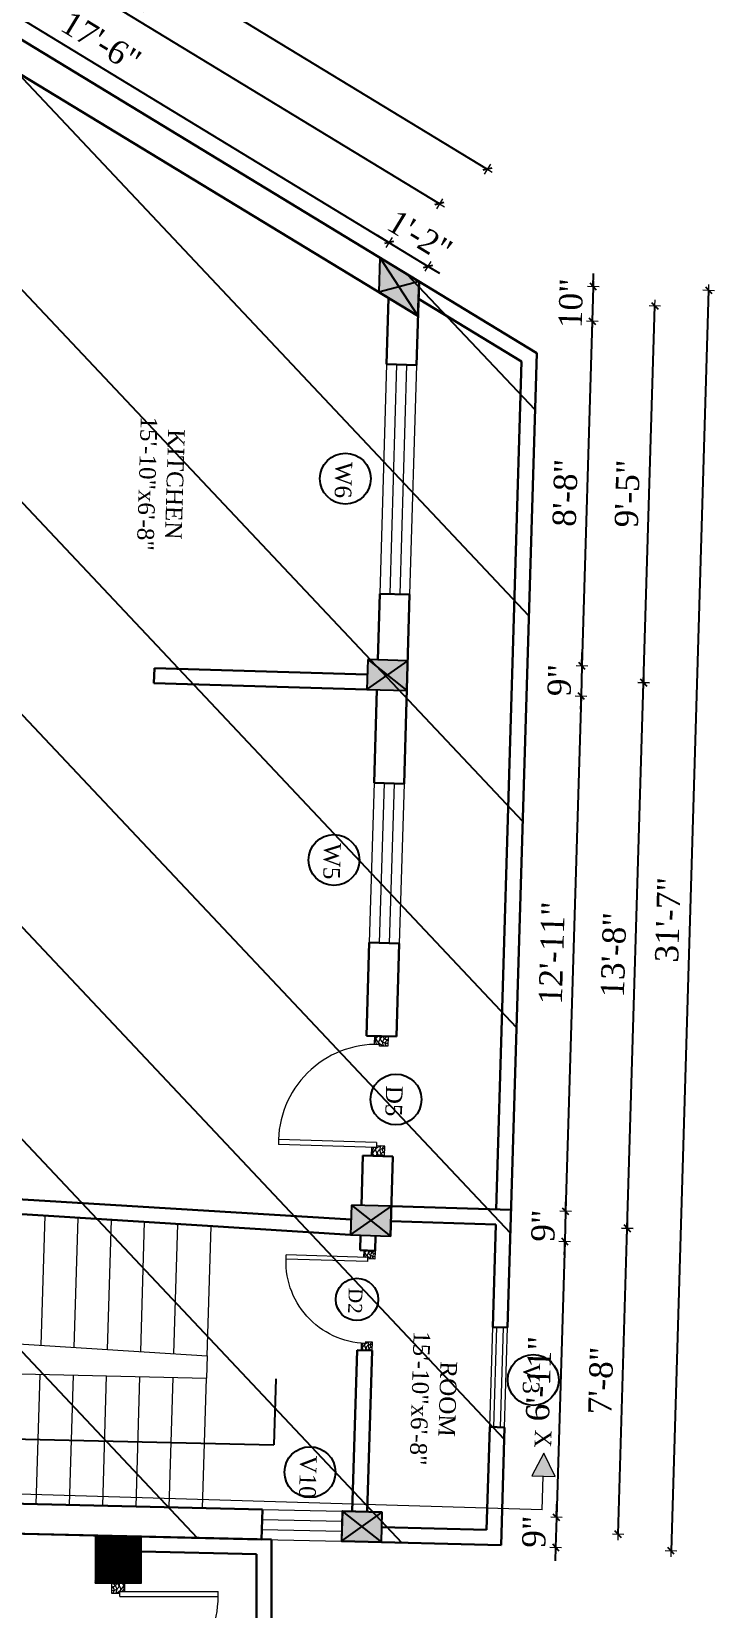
# Model space of a CAD drawing. Header units: inches. Extents: x 4069 to 291496, y -47643 to 12535.
# Drawn here: x 136001.9 to 136207.1, y -20937.9 to -20464.1 of the extents above; entities that cross this region are included whole.
import ezdxf

# ---------------------------------------------------------------- set-up
doc = ezdxf.new("R2010")
doc.units = ezdxf.units.IN
doc.header["$LTSCALE"] = 5
doc.header["$MEASUREMENT"] = 0
for name, color, linetype, lineweight in [('A-WALL', 7, 'Continuous', 9), ('Dimension', 7, 'Continuous', 18), ('DOOR', 62, 'Continuous', 0), ('Dw', 2, 'Continuous', 18), ('tefriş', 30, 'Continuous', 9)]:
    doc.layers.add(name, color=color, linetype=linetype, lineweight=lineweight)
doc.layers.add('dim line', color=7, linetype='Continuous', lineweight=15, true_color=0xfab2b2)
doc.layers.add('TEXT', color=6, linetype='Continuous')
doc.layers.add('WALL', color=7, linetype='Continuous')
doc.styles.add('ordinary', font='times.ttf')
doc.dimstyles.new('Copy of 96', dxfattribs={"dimtxt": 7, "dimasz": 4, "dimexe": 0.5, "dimexo": 0.5, "dimgap": 3, "dimtad": 1, "dimdec": 1, "dimzin": 11, "dimdsep": 46, "dimlunit": 4, "dimtxsty": 'ordinary', "dimblk": 'OBLIQUE', "dimcen": 0.09, "dimse1": 1, "dimse2": 1, "dimclrt": 6, "dimazin": 0, "dimtfac": 1, "dimtdec": 1, "dimtix": 1, "dimtmove": 2, "dimatfit": 3, "dimldrblk": 'leader', "dimfxl": 0.5, "dimfxlon": 1, "dimtolj": 1, "dimtzin": 0, "dimarcsym": 0})

# ---------------------------------------------------------------- blocks, each defined once
blk = doc.blocks.new('C1a')
at = {"color": 1, "ltscale": 5}
for p, q in [((18657.75, 4625.76), (18648.75, 4625.76)), ((18648.75, 4625.76), (18648.82, 4613.76)), ((18657.82, 4613.76), (18657.75, 4625.76)), ((18648.82, 4613.76), (18657.82, 4613.76))]:
    blk.add_line(p, q, dxfattribs=at)
blk = doc.blocks.new('c2a')
at = {"color": 1, "ltscale": 5}
for p, q in [((18091.63, 4625.76), (18084.82, 4613.76)), ((18101.98, 4625.76), (18091.63, 4625.76)), ((18095.17, 4613.76), (18101.98, 4625.76)), ((18084.82, 4613.76), (18095.17, 4613.76))]:
    blk.add_line(p, q, dxfattribs=at)
blk = doc.blocks.new('A$C27B36B59')
at = {"layer": 'DOOR'}
for p, q in [((0, 4), (0, 0)), ((2.5, 4), (0, 4)), ((0, 0), (3, 0)), ((2.5, 2.5), (2.5, 4)), ((3, 2.5), (2.5, 2.5)), ((3, 0), (3, 2.5))]:
    blk.add_line(p, q, dxfattribs=at)
for centre, radius, start, end in [((-1.4, -0.54), 4.75, 22.1411, 72.838), ((1.34, 2.09), 1.64, 45.138, 144.8948), ((2.21, 0.3), 2.49, 83.3149, 152.658), ((0.13, 0.37), 2.05, 349.4875, 93.6805), ((1.96, -0.47), 2.01, 58.7447, 166.495), ((-0.06, 0.32), 1.13, 343.542, 86.947), ((2.08, -0.4), 1.17, 38.2816, 160.1519)]:
    blk.add_arc(centre, radius, start, end, dxfattribs=at)
blk = doc.blocks.new('D2')
at = {"layer": 'DOOR'}
for p, q in [((74473.95, 24047.59), (74473.95, 24018.09)), ((74473.95, 24047.59), (74475.45, 24047.59)), ((74475.45, 24047.59), (74475.45, 24018.13))]:
    blk.add_line(p, q, dxfattribs=at)
blk.add_arc((74473.95, 24047.59), 29.5, 180, 272.9146, dxfattribs=at)
at = {"layer": 'DOOR', "xscale": -1, "rotation": 180}
blk.add_blockref('A$C27B36B59', (74441.95, 24050.09), dxfattribs=at)
at = {"layer": 'DOOR', "rotation": 180}
blk.add_blockref('A$C27B36B59', (74477.95, 24050.09), dxfattribs=at)
blk = doc.blocks.new('x-x')
at = {"ltscale": 5}
for points in [[(11364.03, -701.52), (11364.03, -694.51), (11357.15, -698.09)], [(11364.03, -1135.52), (11364.03, -1128.51), (11357.15, -1132.09)]]:
    blk.add_hatch(color=256, dxfattribs=at).paths.add_polyline_path(points)
for p, q in [((11364.03, -694.51), (11357.15, -698.09)), ((11364.03, -701.52), (11364.03, -694.51)), ((11357.15, -698.09), (11364.03, -701.52)), ((11374.13, -698.09), (11364.03, -698.09)), ((11374.13, -698.09), (11374.13, -1132.09)), ((11364.03, -1128.51), (11357.15, -1132.09)), ((11357.15, -1132.09), (11364.03, -1135.52)), ((11364.03, -1135.52), (11364.03, -1128.51)), ((11374.13, -1132.09), (11364.03, -1132.09))]:
    blk.add_line(p, q, dxfattribs=at)
at = {"layer": 'A-WALL', "color": 1, "ltscale": 5}
blk.add_line((11374.13, -1120.09), (11374.13, -1132.09), dxfattribs=at)
at = {"layer": 'TEXT', "style": 'ordinary'}
for p in [(11350.08, -700.97), (11350.08, -1134.1)]:
    blk.add_text('X', height=5, dxfattribs=at).set_placement(p)
blk = doc.blocks.new('oblique')
at = {"color": 0, "lineweight": -2}
blk.add_line((0.25, 0.25), (-0.25, -0.25), dxfattribs=at)
at = {"layer": 'dim line', "lineweight": 9}
for p, q in [((-0.4375, 0), (0.4375, 0)), ((0, 0.4375), (0, -0.4375))]:
    blk.add_line(p, q, dxfattribs=at)
blk = doc.blocks.new('*D3743')
at = {"layer": 'A-WALL', "color": 0, "lineweight": -2, "ltscale": 50, "transparency": 16777216}
blk.add_line((135929.46, -20418.12), (136109.27, -20527.45), dxfattribs=at)
at = {"layer": 'Defpoints', "color": 0, "ltscale": 50, "transparency": 16777216}
for p in [(135926.68, -20422.69), (136109.27, -20527.45), (136106.5, -20532.01)]:
    blk.add_point(p, dxfattribs=at)
at = {"layer": 'A-WALL', "color": 0, "lineweight": -2, "ltscale": 50, "transparency": 16777216, "xscale": 4, "yscale": 4, "zscale": 4}
for p, rotation in [((135929.46, -20418.12), 148.7014709242148), ((136109.27, -20527.45), 328.7014709242148)]:
    blk.add_blockref('oblique', p, dxfattribs=dict(at, rotation=rotation))
at = {"layer": 'A-WALL', "color": 6, "ltscale": 50, "transparency": 16777216, "insert": (136022.78, -20467.17), "char_height": 7, "attachment_point": 5, "rotation": 328.7015, "style": 'ordinary'}
blk.add_mtext('\\A1;17\'-6"', dxfattribs=at)
blk = doc.blocks.new('_OBLIQUE')
at = {"color": 0, "linetype": 'ByBlock'}
blk.add_line((-0.5, -0.5), (0.5, 0.5), dxfattribs=at)
blk = doc.blocks.new('leader')
at = {"layer": 'Dimension'}
for p, q in [((0, -4.33), (0, 4.33)), ((-4.42, 0), (4.42, 0))]:
    blk.add_line(p, q, dxfattribs=at)
blk = doc.blocks.new('*D3744')
at = {"layer": 'A-WALL', "color": 0, "lineweight": -2, "ltscale": 50, "transparency": 16777216}
for p, q in [((136109.27, -20527.45), (136105.86, -20525.37)), ((136109.27, -20527.45), (136121.06, -20534.62)), ((136121.06, -20534.62), (136124.48, -20536.69))]:
    blk.add_line(p, q, dxfattribs=at)
at = {"layer": 'Defpoints', "color": 0, "ltscale": 50, "transparency": 16777216}
for p in [(136106.5, -20532.01), (136121.06, -20534.62), (136118.29, -20539.18)]:
    blk.add_point(p, dxfattribs=at)
at = {"layer": 'A-WALL', "color": 0, "lineweight": -2, "ltscale": 50, "transparency": 16777216, "xscale": 4, "yscale": 4, "zscale": 4}
for p, rotation in [((136109.27, -20527.45), 328.7014709242148), ((136121.06, -20534.62), 148.7014709242148)]:
    blk.add_blockref('oblique', p, dxfattribs=dict(at, rotation=rotation))
at = {"layer": 'A-WALL', "color": 6, "ltscale": 50, "transparency": 16777216, "insert": (136118.55, -20525.48), "char_height": 7, "attachment_point": 5, "rotation": 328.7015, "style": 'ordinary'}
blk.add_mtext('\\A1;1\'-2"', dxfattribs=at)
blk = doc.blocks.new('*D3745')
at = {"layer": 'A-WALL', "color": 0, "lineweight": -2, "ltscale": 50, "transparency": 16777216}
blk.add_line((136124.42, -20515.81), (135932.81, -20399.32), dxfattribs=at)
at = {"layer": 'Defpoints', "color": 0, "ltscale": 50, "transparency": 16777216}
for p in [(135932.81, -20399.32), (135920.78, -20419.1), (136112.39, -20535.6)]:
    blk.add_point(p, dxfattribs=at)
at = {"layer": 'A-WALL', "color": 0, "lineweight": -2, "ltscale": 50, "transparency": 16777216, "xscale": 4, "yscale": 4, "zscale": 4}
for p, rotation in [((135932.81, -20399.32), 148.7014709227811), ((136124.42, -20515.81), 328.701470922781)]:
    blk.add_blockref('oblique', p, dxfattribs=dict(at, rotation=rotation))
at = {"layer": 'A-WALL', "color": 6, "ltscale": 50, "transparency": 16777216, "insert": (136032.02, -20451.96), "char_height": 7, "attachment_point": 5, "rotation": 328.7015, "style": 'ordinary'}
blk.add_mtext('\\A1;18\'-8"', dxfattribs=at)
blk = doc.blocks.new('*D3813')
at = {"layer": 'A-WALL', "color": 0, "lineweight": -2, "ltscale": 50, "transparency": 16777216}
blk.add_line((135806.7, -20303.48), (136138.82, -20505.41), dxfattribs=at)
at = {"layer": 'Defpoints', "color": 0, "ltscale": 50, "transparency": 16777216}
for p in [(135786.17, -20337.26), (136138.82, -20505.41), (136118.29, -20539.18)]:
    blk.add_point(p, dxfattribs=at)
at = {"layer": 'A-WALL', "color": 0, "lineweight": -2, "ltscale": 50, "transparency": 16777216, "xscale": 4, "yscale": 4, "zscale": 4}
for p, rotation in [((135806.7, -20303.48), 148.7014709227731), ((136138.82, -20505.41), 328.7014709227732)]:
    blk.add_blockref('oblique', p, dxfattribs=dict(at, rotation=rotation))
at = {"layer": 'A-WALL', "color": 6, "ltscale": 50, "transparency": 16777216, "insert": (135976.17, -20398.84), "char_height": 7, "attachment_point": 5, "rotation": 328.7015, "style": 'ordinary'}
blk.add_mtext('\\A1;32\'-5"', dxfattribs=at)
blk = doc.blocks.new('*D3814')
at = {"layer": 'A-WALL', "color": 0, "lineweight": -2, "ltscale": 50, "transparency": 16777216}
for p, q in [((136170.64, -20540.74), (136170.76, -20536.75)), ((136170.64, -20540.74), (136170.33, -20551.09)), ((136170.33, -20551.09), (136170.21, -20555.09))]:
    blk.add_line(p, q, dxfattribs=at)
at = {"layer": 'Defpoints', "color": 0, "ltscale": 50, "transparency": 16777216}
for p in [(136118.29, -20539.18), (136117.98, -20549.53), (136170.33, -20551.09)]:
    blk.add_point(p, dxfattribs=at)
at = {"layer": 'A-WALL', "color": 0, "lineweight": -2, "ltscale": 50, "transparency": 16777216, "xscale": 4, "yscale": 4, "zscale": 4}
for p, rotation in [((136170.64, -20540.74), 268.2899854284923), ((136170.33, -20551.09), 88.28998542849233)]:
    blk.add_blockref('oblique', p, dxfattribs=dict(at, rotation=rotation))
at = {"layer": 'A-WALL', "color": 6, "ltscale": 50, "transparency": 16777216, "insert": (136163.93, -20545.72), "char_height": 7, "attachment_point": 5, "rotation": 88.29, "style": 'ordinary'}
blk.add_mtext('\\A1;10"', dxfattribs=at)
blk = doc.blocks.new('*D3815')
at = {"layer": 'A-WALL', "color": 0, "lineweight": -2, "ltscale": 50, "transparency": 16777216}
blk.add_line((136170.33, -20551.09), (136167.24, -20654.69), dxfattribs=at)
at = {"layer": 'Defpoints', "color": 0, "ltscale": 50, "transparency": 16777216}
for p in [(136117.98, -20549.53), (136114.89, -20653.13), (136167.24, -20654.69)]:
    blk.add_point(p, dxfattribs=at)
at = {"layer": 'A-WALL', "color": 0, "lineweight": -2, "ltscale": 50, "transparency": 16777216, "xscale": 4, "yscale": 4, "zscale": 4}
for p, rotation in [((136170.33, -20551.09), 88.28998542889805), ((136167.24, -20654.69), 268.289985428898)]:
    blk.add_blockref('oblique', p, dxfattribs=dict(at, rotation=rotation))
at = {"layer": 'A-WALL', "color": 6, "ltscale": 50, "transparency": 16777216, "insert": (136162.23, -20602.69), "char_height": 7, "attachment_point": 5, "rotation": 88.29, "style": 'ordinary'}
blk.add_mtext('\\A1;8\'-8"', dxfattribs=at)
blk = doc.blocks.new('*D3816')
at = {"layer": 'A-WALL', "color": 0, "lineweight": -2, "ltscale": 50, "transparency": 16777216}
for p, q in [((136167.24, -20654.69), (136167.36, -20650.69)), ((136167.24, -20654.69), (136166.97, -20663.69)), ((136166.97, -20663.69), (136166.85, -20667.69))]:
    blk.add_line(p, q, dxfattribs=at)
at = {"layer": 'Defpoints', "color": 0, "ltscale": 50, "transparency": 16777216}
for p in [(136114.89, -20653.13), (136114.62, -20662.13), (136166.97, -20663.69)]:
    blk.add_point(p, dxfattribs=at)
at = {"layer": 'A-WALL', "color": 0, "lineweight": -2, "ltscale": 50, "transparency": 16777216, "xscale": 4, "yscale": 4, "zscale": 4}
for p, rotation in [((136167.24, -20654.69), 268.289985428898), ((136166.97, -20663.69), 88.28998542889802)]:
    blk.add_blockref('oblique', p, dxfattribs=dict(at, rotation=rotation))
at = {"layer": 'A-WALL', "color": 6, "ltscale": 50, "transparency": 16777216, "insert": (136160.53, -20658.99), "char_height": 7, "attachment_point": 5, "rotation": 88.29, "style": 'ordinary'}
blk.add_mtext('\\A1;9"', dxfattribs=at)
blk = doc.blocks.new('*D3817')
at = {"layer": 'A-WALL', "color": 0, "lineweight": -2, "ltscale": 50, "transparency": 16777216}
blk.add_line((136166.97, -20663.69), (136162.34, -20818.62), dxfattribs=at)
at = {"layer": 'Defpoints', "color": 0, "ltscale": 50, "transparency": 16777216}
for p in [(136114.62, -20662.13), (136109.99, -20817.06), (136162.34, -20818.62)]:
    blk.add_point(p, dxfattribs=at)
at = {"layer": 'A-WALL', "color": 0, "lineweight": -2, "ltscale": 50, "transparency": 16777216, "xscale": 4, "yscale": 4, "zscale": 4}
for p, rotation in [((136166.97, -20663.69), 88.28998542889805), ((136162.34, -20818.62), 268.289985428898)]:
    blk.add_blockref('oblique', p, dxfattribs=dict(at, rotation=rotation))
at = {"layer": 'A-WALL', "color": 6, "ltscale": 50, "transparency": 16777216, "insert": (136158.16, -20740.96), "char_height": 7, "attachment_point": 5, "rotation": 88.29, "style": 'ordinary'}
blk.add_mtext('\\A1;12\'-11"', dxfattribs=at)
blk = doc.blocks.new('*D3818')
at = {"layer": 'A-WALL', "color": 0, "lineweight": -2, "ltscale": 50, "transparency": 16777216}
for p, q in [((136162.34, -20818.62), (136162.46, -20814.62)), ((136162.34, -20818.62), (136162.07, -20827.62)), ((136162.07, -20827.62), (136161.95, -20831.61))]:
    blk.add_line(p, q, dxfattribs=at)
at = {"layer": 'Defpoints', "color": 0, "ltscale": 50, "transparency": 16777216}
for p in [(136109.99, -20817.06), (136109.72, -20826.05), (136162.07, -20827.62)]:
    blk.add_point(p, dxfattribs=at)
at = {"layer": 'A-WALL', "color": 0, "lineweight": -2, "ltscale": 50, "transparency": 16777216, "xscale": 4, "yscale": 4, "zscale": 4}
for p, rotation in [((136162.34, -20818.62), 268.289985428898), ((136162.07, -20827.62), 88.28998542889802)]:
    blk.add_blockref('oblique', p, dxfattribs=dict(at, rotation=rotation))
at = {"layer": 'A-WALL', "color": 6, "ltscale": 50, "transparency": 16777216, "insert": (136155.64, -20822.92), "char_height": 7, "attachment_point": 5, "rotation": 88.29, "style": 'ordinary'}
blk.add_mtext('\\A1;9"', dxfattribs=at)
blk = doc.blocks.new('*D3819')
at = {"layer": 'A-WALL', "color": 0, "lineweight": -2, "ltscale": 50, "transparency": 16777216}
blk.add_line((136162.07, -20827.62), (136159.6, -20910.58), dxfattribs=at)
at = {"layer": 'Defpoints', "color": 0, "ltscale": 50, "transparency": 16777216}
for p in [(136109.72, -20826.05), (136107.25, -20909.02), (136159.6, -20910.58)]:
    blk.add_point(p, dxfattribs=at)
at = {"layer": 'A-WALL', "color": 0, "lineweight": -2, "ltscale": 50, "transparency": 16777216, "xscale": 4, "yscale": 4, "zscale": 4}
for p, rotation in [((136162.07, -20827.62), 88.28998542889805), ((136159.6, -20910.58), 268.289985428898)]:
    blk.add_blockref('oblique', p, dxfattribs=dict(at, rotation=rotation))
at = {"layer": 'A-WALL', "color": 6, "ltscale": 50, "transparency": 16777216, "insert": (136154.28, -20868.9), "char_height": 7, "attachment_point": 5, "rotation": 88.29, "style": 'ordinary'}
blk.add_mtext('\\A1;6\'-11"', dxfattribs=at)
blk = doc.blocks.new('*D3820')
at = {"layer": 'A-WALL', "color": 0, "lineweight": -2, "ltscale": 50, "transparency": 16777216}
for p, q in [((136159.6, -20910.58), (136159.72, -20906.58)), ((136159.6, -20910.58), (136159.33, -20919.57)), ((136159.33, -20919.57), (136159.21, -20923.57))]:
    blk.add_line(p, q, dxfattribs=at)
at = {"layer": 'Defpoints', "color": 0, "ltscale": 50, "transparency": 16777216}
for p in [(136107.25, -20909.02), (136106.98, -20918.01), (136159.33, -20919.57)]:
    blk.add_point(p, dxfattribs=at)
at = {"layer": 'A-WALL', "color": 0, "lineweight": -2, "ltscale": 50, "transparency": 16777216, "xscale": 4, "yscale": 4, "zscale": 4}
for p, rotation in [((136159.6, -20910.58), 268.289985428898), ((136159.33, -20919.57), 88.28998542889802)]:
    blk.add_blockref('oblique', p, dxfattribs=dict(at, rotation=rotation))
at = {"layer": 'A-WALL', "color": 6, "ltscale": 50, "transparency": 16777216, "insert": (136152.9, -20914.88), "char_height": 7, "attachment_point": 5, "rotation": 88.29, "style": 'ordinary'}
blk.add_mtext('\\A1;9"', dxfattribs=at)
blk = doc.blocks.new('*D3821')
at = {"layer": 'A-WALL', "color": 0, "lineweight": -2, "ltscale": 50, "transparency": 16777216}
blk.add_line((136178.13, -20915.63), (136180.88, -20823.67), dxfattribs=at)
at = {"layer": 'Defpoints', "color": 0, "ltscale": 50, "transparency": 16777216}
for p in [(136109.86, -20821.55), (136180.88, -20823.67), (136107.11, -20913.51)]:
    blk.add_point(p, dxfattribs=at)
at = {"layer": 'A-WALL', "color": 0, "lineweight": -2, "ltscale": 50, "transparency": 16777216, "xscale": 4, "yscale": 4, "zscale": 4}
for p, rotation in [((136180.88, -20823.67), 88.28998542849948), ((136178.13, -20915.63), 268.2899854284994)]:
    blk.add_blockref('oblique', p, dxfattribs=dict(at, rotation=rotation))
at = {"layer": 'A-WALL', "color": 6, "ltscale": 50, "transparency": 16777216, "insert": (136172.94, -20869.46), "char_height": 7, "attachment_point": 5, "rotation": 88.29, "style": 'ordinary'}
blk.add_mtext('\\A1;7\'-8"', dxfattribs=at)
blk = doc.blocks.new('*D3822')
at = {"layer": 'A-WALL', "color": 0, "lineweight": -2, "ltscale": 50, "transparency": 16777216}
blk.add_line((136180.88, -20823.67), (136185.77, -20659.75), dxfattribs=at)
at = {"layer": 'Defpoints', "color": 0, "ltscale": 50, "transparency": 16777216}
for p in [(136114.75, -20657.63), (136185.77, -20659.75), (136109.86, -20821.55)]:
    blk.add_point(p, dxfattribs=at)
at = {"layer": 'A-WALL', "color": 0, "lineweight": -2, "ltscale": 50, "transparency": 16777216, "xscale": 4, "yscale": 4, "zscale": 4}
for p, rotation in [((136185.77, -20659.75), 88.28998542889798), ((136180.88, -20823.67), 268.289985428898)]:
    blk.add_blockref('oblique', p, dxfattribs=dict(at, rotation=rotation))
at = {"layer": 'A-WALL', "color": 6, "ltscale": 50, "transparency": 16777216, "insert": (136176.77, -20741.52), "char_height": 7, "attachment_point": 5, "rotation": 88.29, "style": 'ordinary'}
blk.add_mtext('\\A1;13\'-8"', dxfattribs=at)
blk = doc.blocks.new('*D3823')
at = {"layer": 'A-WALL', "color": 0, "lineweight": -2, "ltscale": 50, "transparency": 16777216}
blk.add_line((136185.77, -20659.75), (136189.15, -20546.47), dxfattribs=at)
at = {"layer": 'Defpoints', "color": 0, "ltscale": 50, "transparency": 16777216}
for p in [(136118.13, -20544.35), (136189.15, -20546.47), (136114.75, -20657.63)]:
    blk.add_point(p, dxfattribs=at)
at = {"layer": 'A-WALL', "color": 0, "lineweight": -2, "ltscale": 50, "transparency": 16777216, "xscale": 4, "yscale": 4, "zscale": 4}
for p, rotation in [((136189.15, -20546.47), 88.28998542889798), ((136185.77, -20659.75), 268.289985428898)]:
    blk.add_blockref('oblique', p, dxfattribs=dict(at, rotation=rotation))
at = {"layer": 'A-WALL', "color": 6, "ltscale": 50, "transparency": 16777216, "insert": (136180.89, -20602.91), "char_height": 7, "attachment_point": 5, "rotation": 88.29, "style": 'ordinary'}
blk.add_mtext('\\A1;9\'-5"', dxfattribs=at)
blk = doc.blocks.new('*D3824')
at = {"layer": 'A-WALL', "color": 0, "lineweight": -2, "ltscale": 50, "transparency": 16777216}
blk.add_line((136205.32, -20541.78), (136194.01, -20920.61), dxfattribs=at)
at = {"layer": 'Defpoints', "color": 0, "ltscale": 50, "transparency": 16777216}
for p in [(136118.29, -20539.18), (136106.98, -20918.01), (136194.01, -20920.61)]:
    blk.add_point(p, dxfattribs=at)
at = {"layer": 'A-WALL', "color": 0, "lineweight": -2, "ltscale": 50, "transparency": 16777216, "xscale": 4, "yscale": 4, "zscale": 4}
for p, rotation in [((136205.32, -20541.78), 88.28998542889798), ((136194.01, -20920.61), 268.289985428898)]:
    blk.add_blockref('oblique', p, dxfattribs=dict(at, rotation=rotation))
at = {"layer": 'A-WALL', "color": 6, "ltscale": 50, "transparency": 16777216, "insert": (136193.09, -20731), "char_height": 7, "attachment_point": 5, "rotation": 88.29, "style": 'ordinary'}
blk.add_mtext('\\A1;31\'-7"', dxfattribs=at)

msp = doc.modelspace()

# ---------------------------------------------------------------- hatches: boundary and pattern name
at = {"layer": 'A-WALL', "ltscale": 5}
h = msp.add_hatch(dxfattribs=at)
h.set_pattern_fill('ANSI31', color=256, angle=270)
h.set_pattern_definition([(315, (134382.22104, 3505.77345), (0.08838834765, 0.08838834765), [])])
h.paths.add_polyline_path([(136020.94218, -20916.30457), (136020.94218, -20930.30457), (136034.94218, -20930.30457), (136034.94218, -20916.30457)])
at = {"layer": 'WALL', "linetype": 'ByBlock', "ltscale": 5, "true_color": 0xf8991e}
h = msp.add_hatch(dxfattribs=at)
h.set_pattern_fill('ANSI31', color=30, scale=350, angle=268.2899854)
h.set_pattern_definition([(313.29, (139282.59, -13053.167), (31.8453, 29.99899), [])])
h.paths.add_polyline_path([(135750.79294, -20315.75223), (136153.66326, -20560.68706), (136142.96683, -20918.97542), (135733.07748, -20909.15057)])
h = msp.add_hatch(color=30, dxfattribs=at)
h.dxf.hatch_style = 1
h.paths.add_polyline_path([(136112.2392, -20540.7687), (136106.18911, -20542.35682), (136117.98044, -20549.52564)])
h.paths.add_polyline_path([(136112.2392, -20540.7687), (136117.98044, -20549.52564), (136118.28928, -20539.18059)])
h.paths.add_polyline_path([(136118.28928, -20539.18059), (136106.49796, -20532.01177), (136112.2392, -20540.7687)])
h.paths.add_polyline_path([(136112.2392, -20540.7687), (136106.49796, -20532.01177), (136106.18911, -20542.35682)])
h = msp.add_hatch(color=30, dxfattribs=at)
h.dxf.hatch_style = 1
h.paths.add_polyline_path([(136108.7558, -20657.44869), (136102.89276, -20652.77165), (136102.62419, -20661.76764)])
h.paths.add_polyline_path([(136102.62419, -20661.76764), (136114.61885, -20662.12573), (136108.7558, -20657.44869)])
h.paths.add_polyline_path([(136108.7558, -20657.44869), (136114.61885, -20662.12573), (136114.88742, -20653.12974)])
h.paths.add_polyline_path([(136114.88742, -20653.12974), (136102.89276, -20652.77165), (136108.7558, -20657.44869)])
h = msp.add_hatch(color=30, dxfattribs=at)
h.dxf.hatch_style = 1
h.paths.add_polyline_path([(136103.86189, -20821.37565), (136097.99884, -20816.69861), (136097.73028, -20825.6946)])
h.paths.add_polyline_path([(136097.73028, -20825.6946), (136109.72493, -20826.05269), (136103.86189, -20821.37565)])
h.paths.add_polyline_path([(136103.86189, -20821.37565), (136109.72493, -20826.05269), (136109.9935, -20817.0567)])
h.paths.add_polyline_path([(136109.9935, -20817.0567), (136097.99884, -20816.69861), (136103.86189, -20821.37565)])
h = msp.add_hatch(color=30, dxfattribs=at)
h.dxf.hatch_style = 1
h.paths.add_polyline_path([(136094.9827, -20917.72749), (136101.11542, -20913.37157), (136095.25128, -20908.73133)])
h.paths.add_polyline_path([(136094.9827, -20917.72749), (136106.97956, -20918.01181), (136101.11542, -20913.37157)])
h.paths.add_polyline_path([(136106.97956, -20918.01181), (136107.24813, -20909.01565), (136101.11542, -20913.37157)])
h.paths.add_polyline_path([(136101.11542, -20913.37157), (136107.24813, -20909.01565), (136095.25128, -20908.73133)])

# ---------------------------------------------------------------- linework, layer by layer
at = {"color": 1, "ltscale": 5}
for p, q in [((136106.49796, -20532.01177), (136117.98044, -20549.52564)), ((136118.28928, -20539.18059), (136106.18911, -20542.35682)), ((136102.62419, -20661.76764), (136114.88742, -20653.12974)), ((136102.89276, -20652.77165), (136114.61885, -20662.12573)), ((136097.73028, -20825.6946), (136109.9935, -20817.0567)), ((136097.99884, -20816.69861), (136109.72493, -20826.05269)), ((136045.79553, -20822.73534), (136045.81675, -20822.40092)), ((136094.9827, -20917.72749), (136107.24813, -20909.01565)), ((136095.25128, -20908.73133), (136106.97956, -20918.01181))]:
    msp.add_line(p, q, dxfattribs=at)
at = {"layer": 'A-WALL', "lineweight": 30}
for p, q in [((135750.79294, -20315.75223), (136153.66326, -20560.68706)), ((135982.87149, -20467.38286), (136117.98044, -20549.52564)), ((136117.53969, -20564.28903), (136118.28928, -20539.18059)), ((136108.5437, -20564.02046), (136109.13694, -20544.14902)), ((136118.13486, -20544.35312), (136149.08709, -20563.17128)), ((136144.921, -20853.51834), (136153.66326, -20560.68706)), ((136108.5437, -20564.02046), (136117.53969, -20564.28903)), ((136141.47947, -20817.99669), (136149.08709, -20563.17128)), ((136105.89142, -20652.86117), (136106.48467, -20632.98973)), ((136106.48467, -20632.98973), (136115.48066, -20633.2583)), ((136113.7833, -20690.11326), (136115.48066, -20633.2583)), ((136038.65269, -20659.85782), (136038.78698, -20655.35982)), ((136102.75848, -20657.26964), (136038.78698, -20655.35982)), ((136102.62419, -20661.76764), (136038.65269, -20659.85782)), ((136104.78731, -20689.84469), (136105.62286, -20661.85716)), ((136104.78731, -20689.84469), (136113.7833, -20690.11326)), ((136102.5194, -20765.81085), (136103.35494, -20737.82332)), ((136103.35494, -20737.82332), (136112.35094, -20738.09188)), ((136111.51539, -20766.07941), (136112.35094, -20738.09188)), ((136102.5194, -20765.81085), (136111.51539, -20766.07941)), ((136100.99751, -20816.78813), (136101.44512, -20801.79481)), ((136101.44512, -20801.79481), (136110.44111, -20802.06338)), ((136109.72493, -20826.05269), (136110.44111, -20802.06338)), ((136097.87001, -20821.01409), (135980.02972, -20813.90338)), ((136097.73028, -20825.6946), (135979.90088, -20818.21886)), ((136109.9935, -20817.0567), (136145.97747, -20818.13098)), ((136100.59466, -20830.28212), (136100.72894, -20825.78413)), ((136105.09265, -20830.41641), (136105.22694, -20825.91841)), ((136109.85922, -20821.5547), (136141.34519, -20822.49469)), ((136140.42301, -20853.38405), (136141.34519, -20822.49469)), ((136105.09265, -20830.41641), (136100.59466, -20830.28212)), ((136140.42301, -20853.38405), (136144.921, -20853.51834)), ((136098.25049, -20908.80241), (136099.69946, -20860.26756)), ((136104.19746, -20860.40185), (136099.69946, -20860.26756)), ((136102.74931, -20908.90903), (136104.19746, -20860.40185)), ((136138.6056, -20914.26006), (136139.52778, -20883.37069)), ((136139.52778, -20883.37069), (136144.02578, -20883.50498)), ((136142.97014, -20918.86476), (136144.02578, -20883.50498)), ((135965.28531, -20905.65122), (136071.25756, -20908.16269)), ((136071.25756, -20908.16269), (136070.98899, -20917.15885)), ((136095.25128, -20908.73133), (136107.24813, -20909.01565)), ((135841.65985, -20911.7239), (136070.98899, -20917.15885)), ((136034.94218, -20916.30457), (135954.03061, -20914.38702)), ((136107.11385, -20913.51373), (136138.6056, -20914.26006)), ((136034.94218, -20916.30457), (136073.94218, -20917.22884)), ((136034.94218, -20920.80583), (136069.44218, -20921.62346)), ((136073.94218, -20917.22884), (136073.94218, -20998.19083)), ((136094.9827, -20917.72749), (136142.97014, -20918.86476)), ((136069.44218, -20921.62346), (136069.44218, -21002.69083))]:
    msp.add_line(p, q, dxfattribs=at)
at = {"layer": 'A-WALL', "ltscale": 5}
msp.add_lwpolyline([(136020.94218, -20916.30457), (136020.94218, -20930.30457), (136034.94218, -20930.30457), (136034.94218, -20916.30457)], close=True, dxfattribs=at)
at = {"layer": 'Dw', "color": 3}
for p, q in [((136108.5437, -20564.02046), (136106.48467, -20632.98973)), ((136111.54236, -20564.10998), (136109.48334, -20633.07925)), ((136114.54103, -20564.19951), (136112.482, -20633.16878)), ((136117.53969, -20564.28903), (136115.48066, -20633.2583)), ((136104.78731, -20689.84469), (136103.35494, -20737.82332)), ((136107.78597, -20689.93421), (136106.35361, -20737.91284)), ((136110.78464, -20690.02374), (136109.35227, -20738.00236)), ((136113.7833, -20690.11326), (136112.35094, -20738.09188)), ((136139.52778, -20883.37069), (136140.42301, -20853.38405)), ((136140.77722, -20883.408), (136141.67245, -20853.42136)), ((136142.77633, -20883.46768), (136143.67156, -20853.48104)), ((136144.02578, -20883.50498), (136144.921, -20853.51834)), ((136071.15881, -20911.16119), (136095.15253, -20911.72983)), ((136071.25756, -20908.16269), (136095.25128, -20908.73133)), ((136071.08773, -20914.16035), (136095.08145, -20914.72899)), ((136071.01666, -20917.15951), (136095.01037, -20917.72815))]:
    msp.add_line(p, q, dxfattribs=at)
at = {"layer": 'tefriş', "ltscale": 5}
for p, q in [((136004.75563, -20858.85225), (136005.91943, -20819.86962)), ((136014.68511, -20859.48223), (136015.84891, -20820.4996)), ((136024.70429, -20860.1179), (136025.86809, -20821.13527)), ((136034.67862, -20860.75073), (136035.84242, -20821.7681)), ((136044.65295, -20861.38356), (136045.81675, -20822.40092)), ((136054.62728, -20862.01638), (136055.79108, -20823.03375)), ((135994.71403, -20858.21516), (136054.62728, -20862.01638)), ((136054.62728, -20862.01638), (136054.42614, -20868.75359)), ((135994.4411, -20867.33198), (136054.42614, -20868.75359)), ((136003.2743, -20906.55153), (136004.4381, -20867.5689)), ((136013.27131, -20906.78846), (136014.4351, -20867.80582)), ((136023.2702, -20907.02542), (136024.434, -20868.04279)), ((136033.26531, -20907.2623), (136034.42911, -20868.27967)), ((136043.26232, -20907.49922), (136044.42612, -20868.51659)), ((136053.26235, -20907.73622), (136054.42614, -20868.75359))]:
    msp.add_line(p, q, dxfattribs=at)
at = {"layer": 'TEXT'}
for centre, radius in [((136096.16301, -20598.41606), 7.64038), ((136092.74174, -20713.01536), 7.64038), ((136111.37128, -20784.96807), 7.64038), ((136099.64207, -20845.06491), 6.36673), ((136152.61508, -20869.25998), 7.64038), ((136085.52424, -20896.96592), 7.64038)]:
    msp.add_circle(centre, radius, dxfattribs=at)
at = {"layer": 'WALL', "color": 2, "linetype": 'ByBlock', "ltscale": 5}
for p in [(136075.26483, -20868.93738), (135981.51184, -20886.65005)]:
    msp.add_line(p, (136074.67368, -20888.73855), dxfattribs=at)
for points in [[(136106.49796, -20532.01177), (136106.18911, -20542.35682), (136117.98044, -20549.52564), (136118.28928, -20539.18059)], [(136102.89276, -20652.77165), (136102.62419, -20661.76764), (136114.61885, -20662.12573), (136114.88742, -20653.12974)], [(136097.99884, -20816.69861), (136097.73028, -20825.6946), (136109.72493, -20826.05269), (136109.9935, -20817.0567)], [(136107.24813, -20909.01565), (136095.25128, -20908.73133), (136094.9827, -20917.72749), (136106.97956, -20918.01181)]]:
    msp.add_lwpolyline(points, close=True, dxfattribs=at)

# ---------------------------------------------------------------- block references
at = {"layer": 'A-WALL', "color": 1, "rotation": 268.2899854285037}
msp.add_blockref('x-x', (137192.48759, -9560.00849), dxfattribs=at)
at = {"layer": 'WALL', "color": 2, "linetype": 'ByBlock', "ltscale": 5, "rotation": 268.2899854285037}
for name, p in [('c2a', (132034.46173, -2317.56748)), ('C1a', (132040.04535, -2130.53838))]:
    msp.add_blockref(name, p, dxfattribs=at)
at = {"layer": 'WALL', "color": 2, "linetype": 'ByBlock'}
for p, rotation in [((114291.0579, 54360.47197), 268.2899854285037), ((160076.03009, -95408.25579), 89.99999999999999)]:
    msp.add_blockref('D2', p, dxfattribs=dict(at, rotation=rotation))
at = {"layer": 'WALL', "color": 2, "linetype": 'ByBlock', "xscale": -0.8332999999984169, "yscale": 0.8333000000002357, "zscale": 0.8333, "rotation": 268.2899854285037}
msp.add_blockref('D2', (114221.07592, -82267.21352), dxfattribs=at)

# ---------------------------------------------------------------- texts
at = {"layer": 'TEXT', "style": 'ordinary'}
for s, height, rotation, p in [('W6', 5, 268.2903735, (136093.25045, -20593.29387)), ('W5', 5, 268.2903735, (136089.82917, -20707.89316)), ('D5', 5, 268.2895973, (136108.43087, -20780.78046)), ('D2', 4.1665, 268.2895973, (136097.19182, -20841.57537)), ('V3', 5, 268.2903735, (136149.70252, -20864.13779)), ('V10', 5, 268.2903735, (136082.61167, -20891.84373))]:
    msp.add_text(s, height=height, rotation=rotation, dxfattribs=at).set_placement(p)
at = {"layer": 'TEXT', "char_height": 5, "attachment_point": 8, "rotation": 268.2895973, "style": 'ordinary'}
for s, insert in [('KITCHEN\\P15\'-10"x6\'-8"', (136034.04724, -20599.80983)), ('ROOM\\P15\'-10"x6\'-8"', (136116.03263, -20874.66875))]:
    msp.add_mtext_dynamic_manual_height_columns(s, width=101.5687276, gutter_width=1720.71691, heights=[0], dxfattribs=dict(at, insert=insert))

# ---------------------------------------------------------------- dimensions: what is measured, and where the dimension line sits
at = {"layer": 'A-WALL', "ltscale": 50}
for p1, p2, distance, picture, middle in [((135786.16692, -20337.25871), (136118.28928, -20539.18059), 39.52759, '*D3813', (135976.17077, -20398.8386)), ((136112.39362, -20535.59618), (135920.78456, -20419.10278), -23.15088, '*D3745', (136032.0241, -20451.96188)), ((136118.28928, -20539.18059), (136117.98044, -20549.52564), 52.37244, '*D3814', (136163.92634, -20545.72019)), ((136107.11385, -20913.51373), (136109.85922, -20821.5547), -71.04877, '*D3821', (136172.93593, -20869.4583))]:
    dim = msp.add_aligned_dim(p1=p1, p2=p2, distance=distance, dimstyle='Copy of 96', override={"dimdec": 0, "dimblk": 'oblique', "dimtdec": 0, "dimarcsym": 1}, dxfattribs=at)
    dim.commit()
    dim.dimension.update_dxf_attribs({"geometry": picture, "text_midpoint": middle})
for base, p1, p2, angle, picture, middle in [((136109.27307, -20527.44724), (135926.68023, -20422.6872), (136106.49796, -20532.01177), 148.7014709, '*D3743', (136022.77764, -20467.17052)), ((136121.0644, -20534.61607), (136106.49796, -20532.01177), (136118.28928, -20539.18059), 148.7014709, '*D3744', (136118.54546, -20525.47759)), ((136194.00661, -20920.60994), (136118.28928, -20539.18059), (136106.97956, -20918.01181), 268.2899854, '*D3824', (136193.09374, -20730.99825)), ((136189.15199, -20546.47328), (136114.75313, -20657.62773), (136118.13486, -20544.35312), 268.2899854, '*D3823', (136180.8934, -20602.91451)), ((136167.23653, -20654.69258), (136117.98044, -20549.52564), (136114.88742, -20653.12974), 88.2899854, '*D3815', (136162.2254, -20602.69476)), ((136166.96796, -20663.68857), (136114.88742, -20653.12974), (136114.61885, -20662.12573), 88.2899854, '*D3816', (136160.53452, -20658.9945)), ((136185.77026, -20659.7479), (136109.85922, -20821.5547), (136114.75313, -20657.62773), 268.2899854, '*D3822', (136176.76566, -20741.51561)), ((136162.34262, -20818.61955), (136114.61885, -20662.12573), (136109.9935, -20817.0567), 88.2899854, '*D3817', (136158.15819, -20740.96009)), ((136162.07405, -20827.61554), (136109.9935, -20817.0567), (136109.72493, -20826.05269), 88.2899854, '*D3818', (136155.6406, -20822.92147)), ((136159.59725, -20910.57849), (136109.72493, -20826.05269), (136107.24813, -20909.01565), 88.2899854, '*D3819', (136154.27801, -20868.90124)), ((136159.32868, -20919.57465), (136107.24813, -20909.01565), (136106.97956, -20918.01181), 88.2899854, '*D3820', (136152.89523, -20914.8805))]:
    dim = msp.add_linear_dim(base=base, p1=p1, p2=p2, angle=angle, dimstyle='Copy of 96', override={"dimdec": 0, "dimblk": 'oblique', "dimtdec": 0, "dimarcsym": 1}, dxfattribs=at)
    dim.commit()
    dim.dimension.update_dxf_attribs({"geometry": picture, "text_midpoint": middle})

doc.saveas('drawing.dxf')
